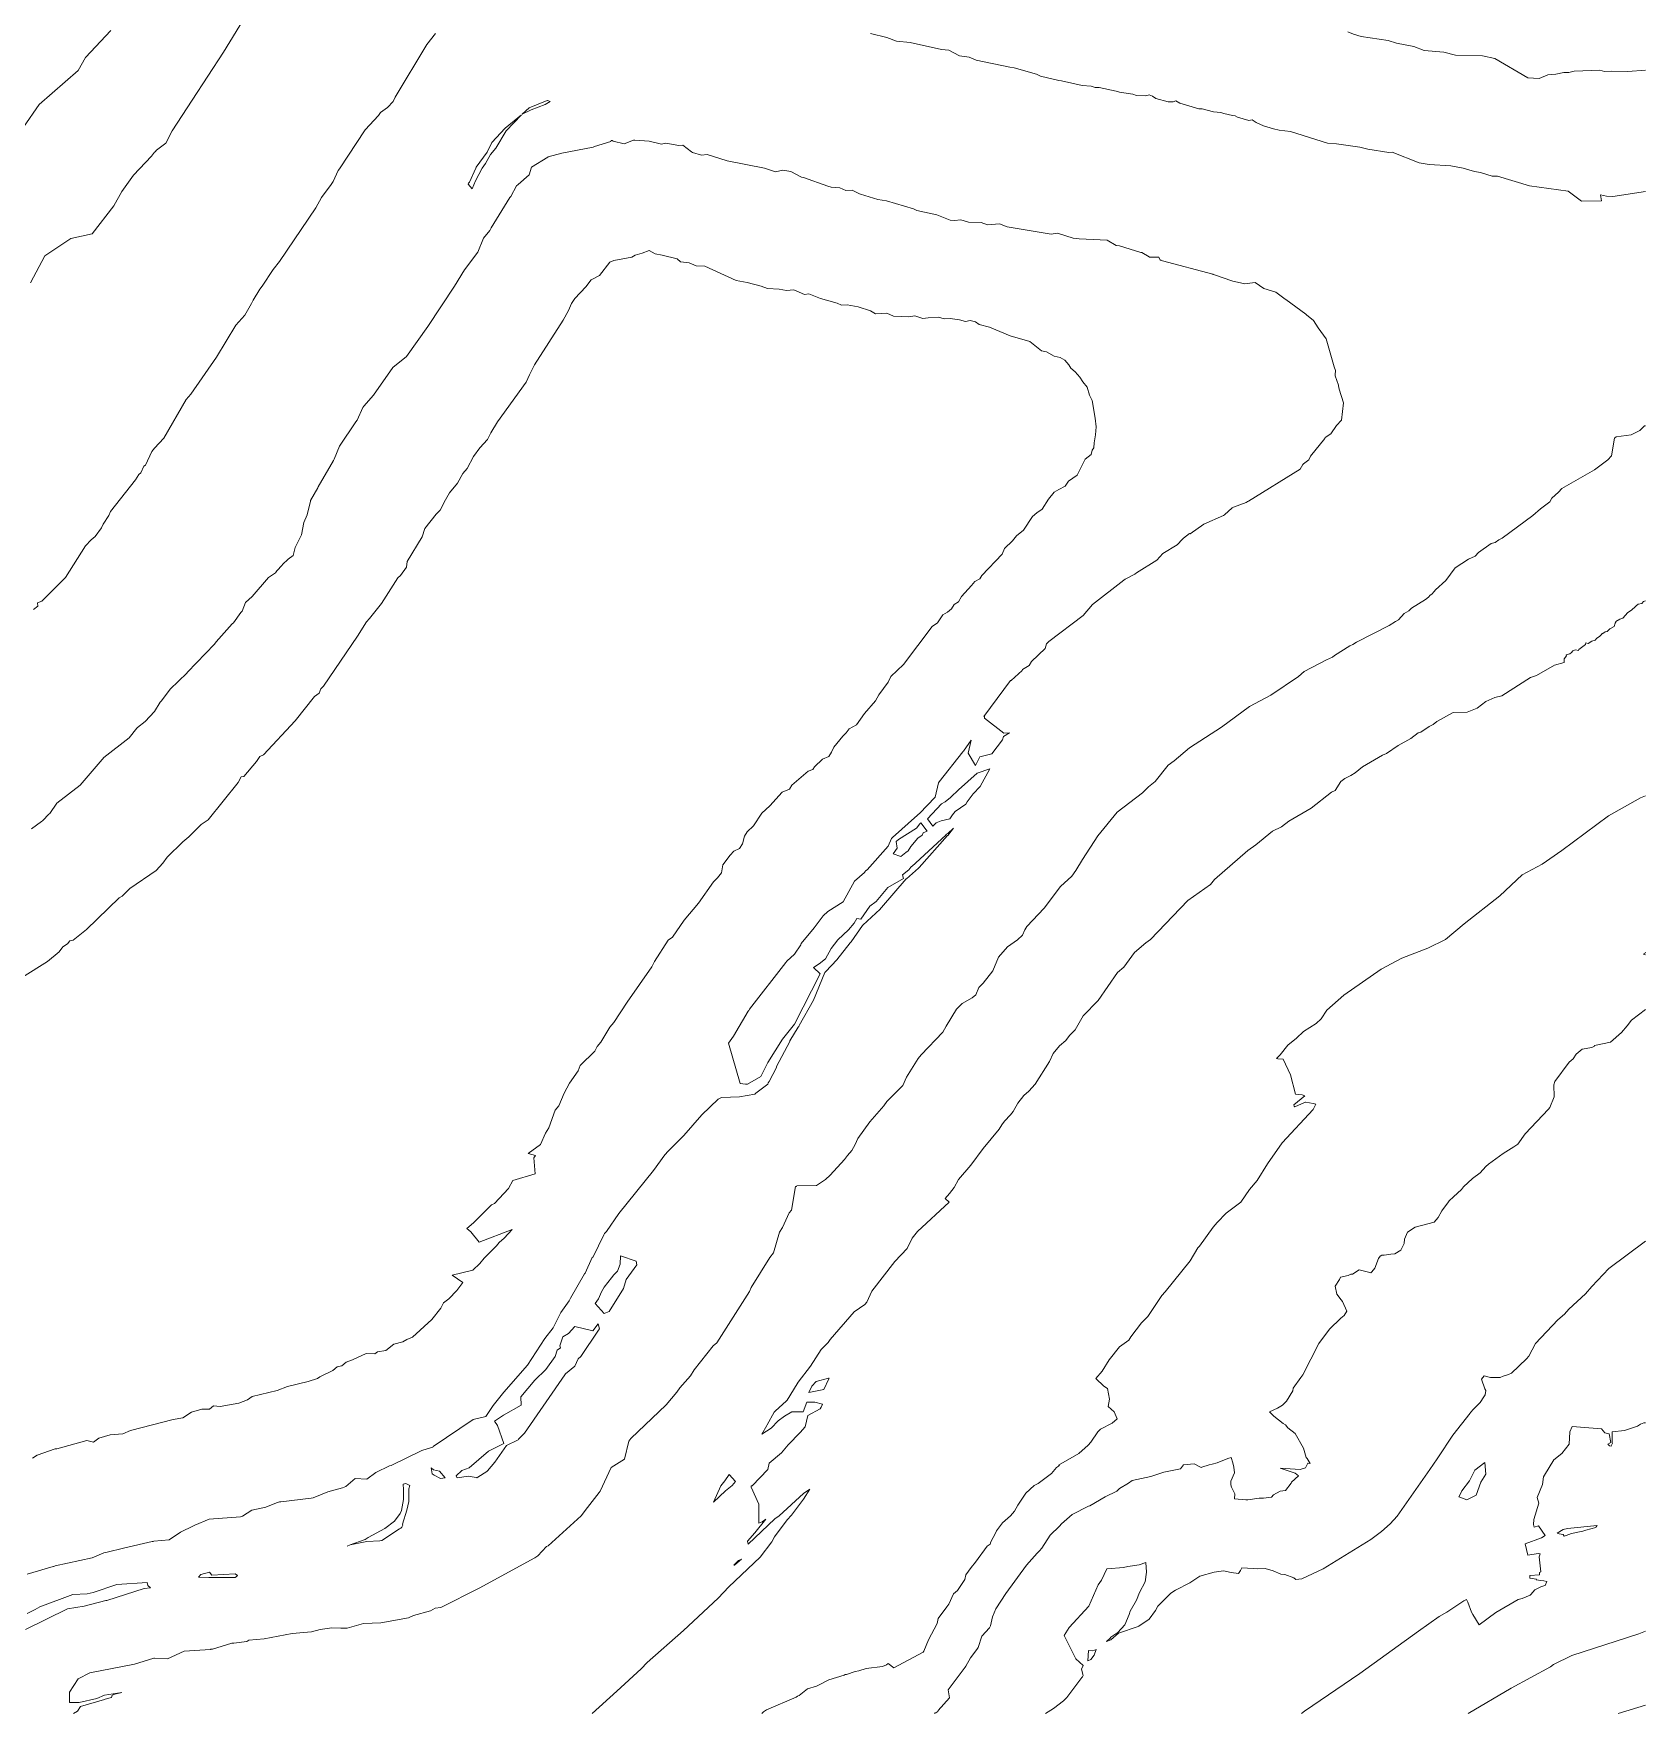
# Model space of a CAD drawing. Header units: metres. Extents: x 808189 to 809552, y 9158146 to 9159172.
# Drawn here: x 809218.2 to 809552.3, y 9158149.9 to 9158498.1 of the extents above; entities that cross this region are included whole.
import ezdxf

# ---------------------------------------------------------------- set-up
doc = ezdxf.new("R2010")
doc.units = ezdxf.units.M
doc.layers.add('C-TOPO-MAJR', color=9, linetype='Continuous')

msp = doc.modelspace()

# ---------------------------------------------------------------- linework, layer by layer
at = {"layer": 'C-TOPO-MAJR', "color": 9, "linetype": 'Continuous', "lineweight": 5}
for points, elevation in [([(809262.28, 9158501.93), (809257.61, 9158494.22), (809251.1, 9158484.31), (809246.95, 9158477.95), (809245.67, 9158475.41), (809243.71, 9158473.91), (809243.46, 9158473.59), (809243.3, 9158473.5), (809242.69, 9158472.69), (809238.94, 9158468.77), (809236.52, 9158465.39), (809234.85, 9158462.4), (809230.38, 9158456.58), (809225.95, 9158455.63), (809220.6, 9158452.06), (809217.6, 9158446.43)], 2830), ([(809234.23, 9158498.71), (809228.98, 9158493.12), (809227.5, 9158490.47), (809219.42, 9158483.37), (809216.12, 9158478.72)], 2820), ([(809301.55, 9158498.14), (809299.73, 9158495.81), (809293.22, 9158484.93), (809292.79, 9158484.04), (809291.61, 9158482.79), (809290.18, 9158481.73), (809289.7, 9158481.12), (809287, 9158478.13), (809281.68, 9158470.07), (809281.38, 9158469.75), (809280.32, 9158467.47), (809279.93, 9158466.85), (809277.89, 9158464.13), (809276.73, 9158461.97), (809269.24, 9158450.82), (809267.87, 9158449.19), (809265.65, 9158445.76), (809265.12, 9158445.09), (809263.77, 9158442.83), (809263.43, 9158442.14), (809262.02, 9158439.76), (809260.14, 9158437.63), (809256.12, 9158431.01), (809250.84, 9158423.38), (809249.89, 9158422.26), (809245.21, 9158414.26), (809243.31, 9158412.19), (809242.77, 9158411.48), (809241.43, 9158408.66), (809241.06, 9158408.45), (809240.5, 9158407.08), (809240.05, 9158406.69), (809239.38, 9158405.59), (809234.19, 9158399.04), (809233.83, 9158398.18), (809232.67, 9158396.37), (809232.29, 9158395.63), (809231, 9158393.87), (809230.15, 9158393.19), (809228.99, 9158391.91), (809224.87, 9158385.32), (809219.98, 9158380.44), (809219.06, 9158380.1), (809219.13, 9158379.44), (809218.19, 9158378.73)], 2840), ([(809552.33, 9158465.35), (809545.56, 9158464.31), (809544.26, 9158464.39), (809543, 9158464.64), (809543.25, 9158463.42), (809539.06, 9158463.37), (809536.3, 9158465.43), (809528.28, 9158466.55), (809521.7, 9158468.55), (809520.54, 9158468.55), (809518.18, 9158469.28), (809516.88, 9158469.53), (809514.59, 9158470.2), (809511.99, 9158470.66), (809507.5, 9158470.95), (809505.41, 9158471.31), (809499.81, 9158473.55), (809499.14, 9158473.48), (809494.79, 9158474.11), (809493.13, 9158474.52), (809488.32, 9158475.27), (809486.47, 9158475.38), (809478.79, 9158477.82), (809476.45, 9158478.11), (809475.25, 9158478.35), (809473.16, 9158478.96), (809471.63, 9158479.65), (809470.81, 9158480.23), (809470.12, 9158480.11), (809467.79, 9158480.79), (809467.31, 9158481.08), (809466.73, 9158481.13), (809464.96, 9158481.51), (809464.31, 9158481.77), (809462.83, 9158481.9), (809460.49, 9158482.47), (809459.79, 9158482.53), (809455.85, 9158483.7), (809455.03, 9158484.18), (809454.42, 9158483.97), (809453.38, 9158483.97), (809450.88, 9158484.61), (809450.19, 9158485.13), (809449.46, 9158485.37), (809448.77, 9158485.2), (809446.83, 9158485.27), (809446.07, 9158485.56), (809443.29, 9158485.97), (809442.66, 9158486.16), (809439.13, 9158486.9), (809438.26, 9158486.95), (809437.44, 9158487.19), (809435.6, 9158487.34), (809431.32, 9158488.33), (809430.74, 9158488.37), (809426.98, 9158489.24), (809426.12, 9158489.68), (809421.49, 9158491.03), (809420.61, 9158491.13), (809413.64, 9158492.61), (809412.13, 9158493.23), (809411.67, 9158493.26), (809410.17, 9158493.52), (809407.96, 9158494.65), (809406.4, 9158494.81), (809399.93, 9158496.22), (809397.12, 9158496.56), (809395.13, 9158497.29), (809391.71, 9158498.15)], 2840), ([(809552.33, 9158490.53), (809548.69, 9158490.26), (809545.27, 9158490.31), (809543.85, 9158490.22), (809542.86, 9158490.51), (809537.54, 9158490.29), (809536.43, 9158490.01), (809535.41, 9158490.04), (809533.79, 9158489.67), (809532.09, 9158489.54), (809530.33, 9158488.81), (809527.94, 9158488.94), (809521.14, 9158492.96), (809518.56, 9158493.51), (809512.95, 9158493.64), (809510.57, 9158494.24), (809506.44, 9158494.62), (809504.3, 9158495.45), (809500.75, 9158496.11), (809499.03, 9158496.7), (809493.39, 9158497.49), (809491.85, 9158497.97), (809490.64, 9158498.46)], 2830), ([(809216.88, 9158178.72), (809222.31, 9158180.34), (809222.39, 9158180.35), (809222.57, 9158180.4), (809222.72, 9158180.46), (809230.41, 9158182.14), (809232.8, 9158183.2), (809233.48, 9158183.29), (809236.86, 9158184.13), (809237.12, 9158184.23), (809242.79, 9158185.49), (809242.91, 9158185.53), (809243.03, 9158185.54), (809243.14, 9158185.57), (809246.31, 9158185.83), (809246.33, 9158185.84), (809248.71, 9158187.47), (809248.85, 9158187.5), (809251.22, 9158188.73), (809251.68, 9158188.87), (809254.65, 9158190.16), (809261.13, 9158190.62), (809261.4, 9158190.69), (809261.52, 9158190.74), (809263.5, 9158192.01), (809266.39, 9158192.63), (809268.57, 9158193.53), (809269.24, 9158193.73), (809269.49, 9158193.74), (809275.79, 9158194.47), (809276.19, 9158194.58), (809279.2, 9158195.81), (809282.24, 9158196.65), (809282.96, 9158196.92), (809284.87, 9158198.55), (809287.29, 9158198.44), (809289.21, 9158199.83), (809292.02, 9158201.17), (809292.39, 9158201.3), (809298.74, 9158204.37), (809298.92, 9158204.44), (809300.96, 9158205.07), (809301.09, 9158205.2), (809309.34, 9158210.78), (809311.97, 9158211.4), (809313.49, 9158213.7), (809315.73, 9158216.5), (809320.65, 9158222.04), (809324.23, 9158227.6), (809325.93, 9158229.79), (809327.51, 9158232.98), (809329.28, 9158235.38), (809329.55, 9158235.95), (809332.45, 9158240.99), (809332.56, 9158241.15), (809334.03, 9158244.37), (809334.22, 9158244.55), (809336.41, 9158249.06), (809336.61, 9158249.37), (809337, 9158249.81), (809339.56, 9158253.48), (809346.7, 9158262.42), (809349.09, 9158265.7), (809349.77, 9158266.46), (809353.01, 9158269.65), (809356.73, 9158273.94), (809360.13, 9158277.2), (809360.86, 9158277.55), (809364.57, 9158277.68), (809367.77, 9158278.26), (809367.94, 9158278.45), (809370.41, 9158280.29), (809370.5, 9158280.58), (809370.71, 9158280.86), (809372.21, 9158283.74), (809372.25, 9158284.01), (809374.96, 9158289.17), (809375.01, 9158289.29), (809376.71, 9158292.13), (809376.83, 9158292.24), (809376.85, 9158292.34), (809376.95, 9158292.49), (809379.88, 9158297.76), (809382.28, 9158303.5), (809382.37, 9158303.59), (809382.44, 9158303.7), (809384.73, 9158306.11), (809387.47, 9158309.64), (809387.69, 9158309.82), (809390.04, 9158313.22), (809390.12, 9158313.29), (809393.7, 9158316.57), (809393.87, 9158316.77), (809394, 9158316.97), (809399.12, 9158322.86), (809399.14, 9158322.89), (809401.68, 9158325.09), (809401.8, 9158325.25), (809407.66, 9158331.84), (809407.69, 9158331.86), (809407.71, 9158331.88), (809408.94, 9158333.4), (809407.75, 9158332.31), (809407.44, 9158332.14), (809407.3, 9158331.99), (809407.32, 9158331.92), (809401.11, 9158326.18), (809400.87, 9158326.02), (809400.08, 9158325.32), (809399.67, 9158324.76), (809398.35, 9158323.74), (809398.54, 9158322.96), (809395.28, 9158321.11), (809392.86, 9158318.19), (809391.59, 9158317.25), (809389.73, 9158314.53), (809388.85, 9158314.63), (809388.35, 9158313.66), (809387.14, 9158312.32), (809384.97, 9158310.27), (809383.58, 9158308.41), (809382.4, 9158306.33), (809381.1, 9158305.28), (809379.92, 9158304.51), (809381.28, 9158303.21), (809375.94, 9158292.77), (809373.49, 9158289.64), (809370.45, 9158284.81), (809368.96, 9158281.89), (809366.2, 9158280.34), (809365.8, 9158280.34), (809364.69, 9158280.48), (809362.28, 9158288.79), (809363.29, 9158290.28), (809366.33, 9158295.43), (809366.46, 9158295.58), (809366.61, 9158295.87), (809374.17, 9158305.52), (809374.34, 9158305.79), (809375.94, 9158307.3), (809377.25, 9158309.23), (809377.37, 9158309.49), (809380.06, 9158312.71), (809381.88, 9158315.24), (809382.89, 9158316.14), (809386.05, 9158318.1), (809388.39, 9158322.43), (809390.44, 9158324.17), (809390.62, 9158324.42), (809390.7, 9158324.57), (809391.01, 9158324.78), (809395.38, 9158329.69), (809396.07, 9158331.25), (809396.12, 9158331.34), (809396.19, 9158331.4), (809396.27, 9158331.48), (809401.48, 9158336.05), (809401.62, 9158336.24), (809401.86, 9158336.42), (809405.15, 9158339.81), (809405.83, 9158342.8), (809405.93, 9158343.01), (809410.84, 9158349.22), (809410.95, 9158349.34), (809410.97, 9158349.36), (809412.61, 9158351.66), (809411.94, 9158348.92), (809413.46, 9158346.38), (809414.36, 9158348.17), (809416.86, 9158348.79), (809419.09, 9158351.71), (809419.3, 9158352.42), (809420.49, 9158353.13), (809419.34, 9158353.08), (809415.34, 9158356.16), (809415.33, 9158356.61), (809415.19, 9158356.55), (809420.73, 9158364.01), (809420.87, 9158364.03), (809423.14, 9158366.1), (809423.24, 9158366.3), (809424.58, 9158367.09), (809425.07, 9158367.96), (809427.92, 9158370.64), (809428.2, 9158371.58), (809428.68, 9158372.11), (809435.77, 9158377.5), (809437.7, 9158379.72), (809444.21, 9158384.78), (809444.47, 9158385.02), (809446.47, 9158386.02), (809446.82, 9158386.32), (809451.06, 9158388.91), (809452.32, 9158390.33), (809455.27, 9158392.13), (809456.35, 9158393.32), (809456.61, 9158393.49), (809457.82, 9158394.48), (809457.95, 9158394.43), (809460.77, 9158396.37), (809464.9, 9158398.22), (809465.1, 9158398.33), (809466.67, 9158399.78), (809466.97, 9158399.92), (809469.58, 9158400.92), (809469.8, 9158401.06), (809469.89, 9158401.13), (809470.04, 9158401.16), (809480.79, 9158407.84), (809481.31, 9158408.74), (809481.48, 9158408.92), (809482.59, 9158409.77), (809482.93, 9158410.51), (809485.87, 9158414.15), (809485.94, 9158414.4), (809487.12, 9158415.15), (809488.27, 9158416.89), (809489.34, 9158417.97), (809489.77, 9158421.58), (809488.88, 9158424.39), (809488.73, 9158425.06), (809488.73, 9158425.21), (809488.05, 9158427.16), (809488.05, 9158427.22), (809488, 9158427.39), (809488.12, 9158428.29), (809487.83, 9158429.02), (809486.14, 9158434.82), (809484.47, 9158437.09), (809483.57, 9158438.63), (809482.07, 9158439.83), (809481.98, 9158439.96), (809477.79, 9158442.98), (809477.68, 9158443.03), (809475.72, 9158444.52), (809473.22, 9158445.29), (809471.43, 9158446.49), (809469.21, 9158446.23), (809469.06, 9158446.29), (809466.8, 9158446.8), (809466.61, 9158446.83), (809463.04, 9158448.12), (809462.79, 9158448.18), (809462.74, 9158448.18), (809462.64, 9158448.23), (809452.25, 9158450.98), (809451.96, 9158451.1), (809451.78, 9158451.13), (809451.47, 9158451.77), (809449.56, 9158451.75), (809449.45, 9158451.81), (809447.96, 9158452.71), (809447.76, 9158452.74), (809443.29, 9158454.13), (809442.64, 9158454.15), (809440.77, 9158455.25), (809434.99, 9158455.54), (809433.74, 9158455.72), (809430.5, 9158456.7), (809429.16, 9158456.5), (809420.04, 9158458.01), (809418.45, 9158458.65), (809415.95, 9158458.45), (809414.64, 9158458.97), (809412.01, 9158459.02), (809410.47, 9158459.47), (809409.13, 9158459.36), (809408.2, 9158459.43), (809405.44, 9158460.54), (809401.31, 9158461.42), (809400.61, 9158461.79), (809395.01, 9158463.43), (809393.25, 9158463.71), (809389.64, 9158464.81), (809389.43, 9158464.85), (809387.91, 9158465.65), (809386.57, 9158465.55), (809385.37, 9158466.1), (809383.54, 9158466.25), (809382.88, 9158466.44), (809377.79, 9158468.26), (809377.42, 9158468.36), (809375.23, 9158469.54), (809373.52, 9158469.82), (809372, 9158469.44), (809369.76, 9158470.18), (809362.02, 9158471.72), (809357.89, 9158473.03), (809356.7, 9158472.88), (809354.81, 9158473.45), (809354.59, 9158473.56), (809352.79, 9158475), (809351.96, 9158474.91), (809349.3, 9158475.35), (809348.39, 9158475.2), (809345.82, 9158475.82), (809342.85, 9158475.99), (809342.58, 9158475.99), (809340.68, 9158475.22), (809338.34, 9158475.79), (809338.17, 9158475.94), (809337.97, 9158475.91), (809337.87, 9158475.74), (809334.5, 9158474.71), (809334.21, 9158474.58), (809327.73, 9158473.31), (809324.87, 9158472.53), (809324.8, 9158472.49), (809321.43, 9158470.44), (809320.99, 9158468.85), (809318.65, 9158466.85), (809318.37, 9158466.52), (809317.14, 9158464.36), (809316.94, 9158464.1), (809313.1, 9158457.85), (809312.79, 9158457.27), (809311.52, 9158455.69), (809310.29, 9158452.82), (809307.56, 9158449.14), (809305.47, 9158445.71), (809299.93, 9158437.35), (809295.55, 9158431.18), (809292.73, 9158428.87), (809288.67, 9158423.13), (809286.68, 9158420.88), (809286.5, 9158420.6), (809285.33, 9158417.95), (809285.05, 9158417.61), (809281.62, 9158412.58), (809280.56, 9158409.88), (809280.37, 9158409.58), (809277.26, 9158404.17), (809277.15, 9158403.93), (809275.67, 9158401.32), (809275.61, 9158401.17), (809274.97, 9158398.33), (809274.27, 9158396.73), (809273.79, 9158394.17), (809272.45, 9158391.59), (809272.01, 9158389.89), (809271.04, 9158389.17), (809269.83, 9158388.02), (809269.75, 9158387.91), (809268.68, 9158386.71), (809268.41, 9158386.35), (809266.9, 9158385.35), (809263.53, 9158381.43), (809262.18, 9158380.19), (809261.48, 9158378.38), (809261.22, 9158378.07), (809259.65, 9158375.96), (809259.4, 9158375.77), (809256.05, 9158371.98), (809255.74, 9158371.56), (809250.13, 9158365.73), (809249.99, 9158365.52), (809246.55, 9158362.2), (809244.72, 9158359.8), (809244.63, 9158359.61), (809244.51, 9158359.52), (809243.29, 9158357.54), (809241.4, 9158355.53), (809239.77, 9158354.23), (809239.62, 9158354.13), (809238.04, 9158352.13), (809232.82, 9158348.04), (809232.54, 9158347.7), (809232.47, 9158347.64), (809227.88, 9158342.3), (809223.04, 9158338.55), (809221.61, 9158336.42), (809221.43, 9158336.27), (809220.18, 9158334.99), (809220.11, 9158334.89), (809219.91, 9158334.78), (809217.78, 9158333.23)], 2850), ([(809218.04, 9158202.77), (809218.99, 9158203.39), (809222.69, 9158204.71), (809223.09, 9158204.7), (809229.28, 9158206.42), (809230.65, 9158206.1), (809231.79, 9158206.96), (809234.11, 9158207.65), (809236.77, 9158207.84), (809238.35, 9158208.52), (809247.14, 9158210.81), (809249.18, 9158211.13), (809251, 9158212.34), (809253.1, 9158212.93), (809254.67, 9158212.95), (809255.55, 9158213.61), (809256.9, 9158213.47), (809260.79, 9158214.19), (809262.57, 9158214.85), (809263.56, 9158215.6), (809268.72, 9158216.85), (809270.86, 9158217.65), (809275.15, 9158218.65), (809277.06, 9158219.3), (809277.55, 9158219.67), (809280.25, 9158220.99), (809281.16, 9158221.71), (809282.1, 9158221.96), (809283.05, 9158222.71), (809284.33, 9158223.18), (809287.18, 9158224.47), (809288.94, 9158224.42), (809289.51, 9158224.84), (809291.27, 9158225.1), (809292.92, 9158226.4), (809294.77, 9158226.91), (809295.57, 9158227.4), (809296.75, 9158227.9), (809300.8, 9158231.56), (809302.67, 9158233.91), (809303.19, 9158235), (809304.32, 9158235.85), (809305.96, 9158237.53), (809307.21, 9158239.23), (809304.98, 9158240.7), (809309.3, 9158241.77), (809310.74, 9158243.15), (809311.62, 9158244.26), (809314.19, 9158246.82), (809314.76, 9158247.49), (809315.79, 9158248.38), (809317.43, 9158250.18), (809310.63, 9158247.57), (809308.85, 9158249.69), (809308.02, 9158250.39), (809309.43, 9158251.58), (809313.17, 9158255.28), (809313.75, 9158255.55), (809316.65, 9158258.67), (809317.6, 9158260.38), (809322.21, 9158261.7), (809321.9, 9158265.06), (809322.25, 9158265.52), (809320.76, 9158265.95), (809323.34, 9158267.8), (809324.38, 9158270.14), (809325.03, 9158271.26), (809326.38, 9158274.92), (809327.1, 9158275.83), (809328.23, 9158278.45), (809329.33, 9158280.52), (809331.14, 9158283.11), (809331.51, 9158284.16), (809334.55, 9158287.18), (809335.09, 9158288.16), (809335.79, 9158289.04), (809337.71, 9158292.14), (809338.49, 9158293.09), (809341.26, 9158297.34), (809346.42, 9158304.65), (809346.97, 9158305.74), (809349.77, 9158310.15), (809350.68, 9158310.8), (809353.11, 9158314.34), (809356.09, 9158317.83), (809359.18, 9158322.27), (809360.03, 9158323.06), (809360.81, 9158324.13), (809361.09, 9158325.76), (809362.61, 9158327.77), (809363.4, 9158328.65), (809364.58, 9158329.2), (809365.16, 9158330.16), (809365.62, 9158331.72), (809366.18, 9158332.66), (809367.44, 9158333.87), (809369.22, 9158336.5), (809370.88, 9158338.02), (809373.38, 9158340.87), (809374.9, 9158341.44), (809375.44, 9158342.31), (809378.81, 9158345.18), (809379.77, 9158345.58), (809380.12, 9158346.1), (809381.76, 9158347.72), (809383.06, 9158348.22), (809383.64, 9158349.16), (809384.12, 9158350.18), (809386.01, 9158352.45), (809386.68, 9158353.14), (809387.31, 9158353.95), (809388.83, 9158354.84), (809390.44, 9158357.15), (809392.74, 9158359.8), (809393.43, 9158361.02), (809395.37, 9158363.64), (809395.91, 9158364.83), (809398.55, 9158367.32), (809404.49, 9158375.21), (809405.59, 9158375.94), (809406.73, 9158377.58), (809407.66, 9158378.16), (809408.47, 9158378.82), (809409.07, 9158379.73), (809409.98, 9158380.32), (809410.56, 9158381.4), (809412.66, 9158383.67), (809413.32, 9158384.49), (809414.35, 9158385.04), (809414.8, 9158385.77), (809419.03, 9158390.22), (809419.49, 9158391.36), (809421.17, 9158392.93), (809422, 9158394), (809423.41, 9158395.19), (809425.31, 9158397.98), (809426.2, 9158398.78), (809427.32, 9158399.51), (809428.63, 9158401.58), (809429.78, 9158403.01), (809430.77, 9158403.62), (809432.04, 9158404.27), (809432.74, 9158405.31), (809434.58, 9158406.59), (809436.2, 9158409.85), (809437.45, 9158410.84), (809437.64, 9158411.76), (809438, 9158412.24), (809438.08, 9158413.23), (809438.38, 9158414.92), (809438.5, 9158416.58), (809438.27, 9158418.39), (809437.65, 9158422.06), (809437.08, 9158423.12), (809436.61, 9158424.82), (809435.75, 9158425.88), (809435.1, 9158426.87), (809434.14, 9158427.97), (809433.22, 9158428.71), (809432.8, 9158429.46), (809432.01, 9158430.37), (809431.03, 9158430.98), (809429.81, 9158431.21), (809428.2, 9158432.12), (809427.14, 9158432.37), (809424.73, 9158434.29), (809420.64, 9158435.47), (809416.36, 9158437.22), (809414.25, 9158437.76), (809413.5, 9158438.33), (809412.4, 9158438.6), (809411.4, 9158438.41), (809410.18, 9158438.79), (809408.22, 9158439.07), (809406.98, 9158438.94), (809405.84, 9158439.3), (809403.69, 9158439.21), (809402.53, 9158439.01), (809400.87, 9158439.56), (809399.67, 9158439.4), (809396.5, 9158439.52), (809395.08, 9158440.11), (809392.77, 9158440), (809391.7, 9158440.65), (809389.13, 9158441.45), (809386.87, 9158441.87), (809385.7, 9158441.82), (809384.82, 9158442.23), (809381.35, 9158443.19), (809378.91, 9158444.16), (809378.04, 9158444.04), (809375.8, 9158444.96), (809374.31, 9158444.84), (809372.8, 9158445.11), (809370.34, 9158445.26), (809369.03, 9158445.72), (809366.18, 9158446.49), (809363.88, 9158446.91), (809357.34, 9158449.87), (809355.6, 9158449.97), (809354.16, 9158450.56), (809352.3, 9158450.77), (809351.66, 9158451.43), (809348.55, 9158452.19), (809347.07, 9158452.43), (809345.81, 9158453.1), (809344.41, 9158452.59), (809342.91, 9158452.19), (809342.22, 9158451.76), (809338.48, 9158451.06), (809337.66, 9158450.74), (809335.54, 9158447.94), (809333.8, 9158447.08), (809332.7, 9158445.63), (809330.45, 9158443.2), (809329.71, 9158442.16), (809329.1, 9158440.71), (809328.04, 9158438.68), (809322.1, 9158429.4), (809321.02, 9158427.36), (809320.36, 9158425.82), (809314.39, 9158417.6), (809313, 9158415.35), (809312.34, 9158413.97), (809310.75, 9158412.21), (809309.45, 9158410.41), (809308.12, 9158407.95), (809307.23, 9158406.88), (809306.09, 9158404.92), (809304.46, 9158402.87), (809303.59, 9158401.45), (809302.53, 9158399.34), (809301.67, 9158398.49), (809299.35, 9158395.51), (809298.8, 9158393.78), (809295.66, 9158388.68), (809295.51, 9158387.49), (809294.28, 9158385.79), (809293.71, 9158385.27), (809290.35, 9158379.97), (809287.9, 9158376.82), (809287.23, 9158376.13), (809285.41, 9158373.17), (809278.31, 9158362.81), (809277.75, 9158362.24), (809277.42, 9158361.4), (809276.44, 9158360.7), (809272.43, 9158355.67), (809265.89, 9158348.59), (809265.16, 9158348.23), (809264.45, 9158347.23), (809261.79, 9158344.1), (809261.24, 9158344.01), (809260.61, 9158342.82), (809254.43, 9158335.12), (809252.94, 9158334.16), (809250.45, 9158331.6), (809249.16, 9158330.57), (809245.94, 9158327.37), (809245.01, 9158326.15), (809243.63, 9158324.61), (809238.16, 9158320.86), (809236.57, 9158319.27), (809235.97, 9158318.98), (809229.23, 9158312.37), (809226.47, 9158310.14), (809225.77, 9158310.06), (809225.26, 9158309.42), (809224.29, 9158308.8), (809223.53, 9158307.75), (809221.13, 9158305.74), (809215.91, 9158302.52)], 2860), ([(809226.49, 9158149.88), (809227.36, 9158150.36), (809227.96, 9158151.32), (809232.94, 9158152.75), (809233.05, 9158152.86), (809234.36, 9158153.21), (809234.51, 9158153.63), (809235.11, 9158153.84), (809236.56, 9158154.2), (809232.94, 9158153.64), (809231.33, 9158152.96), (809227.67, 9158152.15), (809225.7, 9158152.15), (809225.66, 9158154.31), (809227.47, 9158157.06), (809229.91, 9158158.28), (809239.14, 9158160.1), (809243.17, 9158161.34), (809243.29, 9158161.35), (809245.97, 9158161.17), (809249.47, 9158162.8), (809254.92, 9158163.1), (809254.93, 9158163.2), (809255.35, 9158163.18), (809259.36, 9158164.41), (809259.76, 9158164.41), (809262.46, 9158164.79), (809262.85, 9158165.06), (809266.01, 9158165.36), (809271.84, 9158166.48), (809275.82, 9158166.78), (809277.65, 9158167.3), (809280.05, 9158167.63), (809281.95, 9158167.53), (809283.25, 9158167.58), (809286.63, 9158168.5), (809290.23, 9158168.63), (809295.98, 9158169.69), (809296.97, 9158170.21), (809300.49, 9158171.12), (809301.5, 9158171.72), (809302.67, 9158171.85), (809310.58, 9158175.81), (809322.16, 9158182.12), (809322.74, 9158182.55), (809324.57, 9158184.45), (809324.93, 9158184.64), (809331.75, 9158190.85), (809332.44, 9158191.71), (809332.55, 9158191.95), (809335.49, 9158195.68), (809335.66, 9158195.95), (809337.99, 9158200.88), (809340.71, 9158202.61), (809341.6, 9158206.33), (809342.01, 9158206.89), (809349.36, 9158213.88), (809351.54, 9158216.45), (809352.16, 9158217.36), (809354.41, 9158219.86), (809355.17, 9158221.1), (809359.13, 9158226.08), (809359.85, 9158226.7), (809366.62, 9158237.35), (809366.98, 9158238.15), (809370.88, 9158244.38), (809371.63, 9158245.35), (809372.83, 9158249.62), (809373.44, 9158250.62), (809374.85, 9158253.62), (809375.34, 9158254.21), (809376.2, 9158259.08), (809376.37, 9158259.13), (809376.46, 9158259.25), (809380.49, 9158259.31), (809382.35, 9158260.53), (809383.34, 9158261.45), (809386.3, 9158264.7), (809386.91, 9158265.54), (809387.83, 9158266.58), (809388.54, 9158267.82), (809389.11, 9158269.04), (809391.57, 9158272.54), (809394.5, 9158275.81), (809395.07, 9158276.75), (809398.39, 9158280.03), (809399.17, 9158281.74), (809401.57, 9158285.67), (809402.19, 9158286.42), (809406.72, 9158291.12), (809407.37, 9158292.37), (809409.52, 9158295.88), (809410.71, 9158297.01), (809412.77, 9158298.21), (809413.57, 9158298.81), (809414.19, 9158300.38), (809415.08, 9158301.26), (809417.05, 9158303.79), (809418.21, 9158306.65), (809420.14, 9158308.79), (809422.16, 9158310.24), (809423.21, 9158311.2), (809423.68, 9158312.29), (809424.15, 9158312.98), (809427.71, 9158316.8), (809431.1, 9158321.31), (809433.45, 9158323.45), (809434.3, 9158324.59), (809435.66, 9158326.92), (809438.82, 9158331.82), (809442.84, 9158336.67), (809448.07, 9158340.7), (809449.35, 9158341.93), (809450.7, 9158343.05), (809453.43, 9158346.46), (809454.63, 9158347.34), (809457.81, 9158350.02), (809464.5, 9158354.35), (809470.26, 9158358.63), (809474.68, 9158360.93), (809480.42, 9158364.81), (809481.61, 9158365.84), (809486.25, 9158368.31), (809487.46, 9158368.84), (809487.87, 9158369.17), (809491.05, 9158371.16), (809491.68, 9158371.45), (809492.43, 9158371.96), (809499.22, 9158375.39), (809500.53, 9158376.24), (809501.17, 9158376.56), (809502.36, 9158377.92), (809503.32, 9158378.43), (809503.86, 9158379), (809506.76, 9158380.79), (809507.36, 9158381.28), (809507.73, 9158381.66), (809508.05, 9158381.89), (809508.56, 9158382.42), (809508.79, 9158382.78), (809510.94, 9158384.75), (809512.88, 9158387.35), (809515.66, 9158389.14), (809517.08, 9158389.78), (809517.74, 9158390.51), (809520.36, 9158392.39), (809521.22, 9158392.62), (809521.96, 9158393.13), (809522.62, 9158393.5), (809529.01, 9158398.18), (809530.59, 9158399.58), (809532.54, 9158401.06), (809532.91, 9158401.8), (809534.33, 9158403.02), (809535.03, 9158403.77), (809541.79, 9158407.68), (809544.51, 9158409.75), (809545.33, 9158410.59), (809545.96, 9158414.23), (809546.29, 9158414.53), (809549.41, 9158414.91), (809551.21, 9158415.84), (809552.17, 9158416.76), (809552.33, 9158416.79)], 2840), ([(809334.05, 9158149.88), (809339.16, 9158154.46), (809344.19, 9158159.09), (809345.43, 9158160.43), (809352.94, 9158167.1), (809360.15, 9158173.76), (809362.32, 9158176.14), (809368.87, 9158182.3), (809371.28, 9158185.45), (809371.82, 9158186.46), (809374.44, 9158190.01), (809375.32, 9158190.96), (809377.85, 9158194.28), (809379.12, 9158196.36), (809377.82, 9158195.49), (809372.77, 9158190.82), (809371.89, 9158190.19), (809366.33, 9158184.95), (809366.19, 9158185.62), (809367.74, 9158187.29), (809370.03, 9158190.17), (809369.23, 9158189.56), (809368.58, 9158189.32), (809368.6, 9158193.28), (809366.97, 9158196.81), (809366.96, 9158196.87), (809366.99, 9158196.96), (809367.04, 9158197.05), (809367.19, 9158197.09), (809370.43, 9158200.46), (809370.72, 9158201.75), (809373.29, 9158203.92), (809374.65, 9158205.56), (809377.16, 9158208.14), (809378.16, 9158209.31), (809378.72, 9158211.66), (809381.27, 9158213.05), (809381.51, 9158213.33), (809381.77, 9158213.97), (809380.14, 9158214.41), (809378.5, 9158214.4), (809377.75, 9158212.42), (809375.41, 9158212.37), (809373.86, 9158211.5), (809372.55, 9158210.5), (809371.1, 9158209.01), (809369.22, 9158207.78), (809370.21, 9158209.59), (809370.28, 9158209.67), (809371.76, 9158212.31), (809372, 9158212.6), (809374.25, 9158214.63), (809374.42, 9158214.83), (809376.53, 9158218.2), (809376.71, 9158218.54), (809379.25, 9158221.85), (809381.46, 9158225.3), (809382.94, 9158226.77), (809383.37, 9158227.37), (809388.32, 9158233.15), (809390.54, 9158234.65), (809390.93, 9158235.15), (809391.98, 9158237.39), (809396.73, 9158243.57), (809399.31, 9158246.22), (809400.37, 9158248.4), (809401.45, 9158249.77), (809408.04, 9158255.87), (809407.19, 9158256.62), (809408.1, 9158257.63), (809409.03, 9158258.9), (809409.93, 9158260.54), (809412.53, 9158263.52), (809415.07, 9158266.96), (809418.41, 9158271.01), (809418.92, 9158271.88), (809419.5, 9158272.67), (809420.74, 9158273.94), (809421.3, 9158274.63), (809422.25, 9158276.38), (809423.46, 9158277.97), (809424.53, 9158278.89), (809425.82, 9158280.31), (809428.82, 9158285), (809429.59, 9158286.69), (809430.91, 9158288.27), (809432.23, 9158289.38), (809432.96, 9158290.39), (809434.13, 9158291.56), (809435.8, 9158294.47), (809438.87, 9158297.69), (809442.9, 9158303.48), (809444.19, 9158304.58), (809446.44, 9158307.62), (809448.78, 9158309.62), (809449.73, 9158310.29), (809457.51, 9158318.39), (809462.16, 9158321.72), (809463, 9158322.75), (809469.9, 9158328.78), (809471.59, 9158329.93), (809475.05, 9158332.77), (809476.9, 9158333.68), (809478.41, 9158334.86), (809483.05, 9158337.52), (809487.29, 9158340.84), (809488.03, 9158341.22), (809489.18, 9158343.05), (809490.06, 9158343.68), (809491.27, 9158344.32), (809492.14, 9158344.87), (809493.67, 9158346.11), (809497.84, 9158348.53), (809498.7, 9158348.89), (809501.1, 9158350.55), (809503.71, 9158351.99), (809505.24, 9158353.16), (809505.76, 9158353.29), (809507.53, 9158354.44), (809508.36, 9158354.88), (809509.07, 9158355.53), (809512.48, 9158357.33), (809515.4, 9158357.4), (809517.48, 9158358.29), (809519.24, 9158359.66), (809521.1, 9158360.49), (809522.56, 9158360.82), (809528.51, 9158364.6), (809529.73, 9158365), (809533.51, 9158367.18), (809535.48, 9158367.76), (809535.51, 9158368.52), (809535.96, 9158369.11), (809535.9, 9158369.34), (809536.7, 9158369.51), (809537.01, 9158369.83), (809537.28, 9158370.17), (809537.87, 9158370.36), (809538.43, 9158370.25), (809538.56, 9158370.44), (809539.9, 9158371.43), (809540, 9158371.81), (809540.5, 9158371.64), (809541.23, 9158372.18), (809541.89, 9158372.39), (809542.24, 9158372.76), (809542.84, 9158373.11), (809543.1, 9158373.4), (809543.25, 9158373.51), (809543.36, 9158373.73), (809543.43, 9158373.76), (809543.51, 9158373.76), (809544, 9158374.09), (809544.42, 9158374.15), (809544.98, 9158374.68), (809545.84, 9158375.18), (809546.04, 9158375.87), (809546.17, 9158376.07), (809546.21, 9158376.25), (809547.05, 9158376.73), (809547.62, 9158376.91), (809548.68, 9158378.07), (809549.42, 9158378.59), (809550.29, 9158379.32), (809550.43, 9158379.45), (809550.86, 9158379.79), (809551.57, 9158379.95), (809551.94, 9158380.36), (809552.33, 9158380.5)], 2830), ([(809369.16, 9158149.88), (809369.52, 9158150.23), (809370.14, 9158150.62), (809376.3, 9158153.25), (809376.55, 9158153.44), (809376.9, 9158153.6), (809378.68, 9158154.97), (809380.53, 9158155.52), (809380.82, 9158155.64), (809383.06, 9158156.82), (809386.23, 9158157.82), (809386.43, 9158157.93), (809386.75, 9158157.92), (809388.55, 9158158.56), (809389.31, 9158158.68), (809390.82, 9158159.18), (809394.23, 9158159.59), (809395.03, 9158159.96), (809395.39, 9158160.22), (809396.57, 9158159.35), (809402.6, 9158162.61), (809402.77, 9158162.77), (809403.72, 9158165.12), (809405.52, 9158168.5), (809405.74, 9158169.54), (809407.51, 9158171.96), (809407.51, 9158171.96), (809407.98, 9158172.56), (809408.95, 9158174.65), (809409.75, 9158175.36), (809411.28, 9158177.66), (809411.45, 9158178.6), (809412.59, 9158180.16), (809413.49, 9158181.21), (809415.87, 9158184.55), (809416.53, 9158184.95), (809416.64, 9158185.46), (809417.63, 9158187.26), (809417.86, 9158187.76), (809419.06, 9158189.41), (809420.71, 9158190.82), (809421.53, 9158191.81), (809422.24, 9158193.05), (809423.93, 9158195.51), (809425.61, 9158197.13), (809425.92, 9158197.26), (809426.46, 9158197.52), (809429.24, 9158199.62), (809430.3, 9158200.86), (809430.89, 9158201.28), (809430.67, 9158201.34), (809434.9, 9158203.77), (809436.84, 9158205.47), (809437.38, 9158206.08), (809438.8, 9158208.23), (809439.38, 9158208.81), (809441.78, 9158210.07), (809442.85, 9158210.93), (809442.19, 9158212.41), (809440.96, 9158213.52), (809441.28, 9158215.02), (809440.81, 9158217.23), (809440.06, 9158217.75), (809438.4, 9158219.32), (809439.7, 9158220.85), (809441.18, 9158223.16), (809443.31, 9158225.84), (809445.28, 9158227.27), (809445.66, 9158227.97), (809447.85, 9158230.86), (809448.73, 9158231.65), (809449.22, 9158232.19), (809452.1, 9158236.49), (809452.8, 9158237.26), (809457.94, 9158243.68), (809457.95, 9158243.71), (809459.58, 9158246.38), (809459.88, 9158246.73), (809462.74, 9158250.68), (809463.55, 9158251.64), (809465.44, 9158253.57), (809468.46, 9158255.86), (809470.27, 9158258.49), (809471.84, 9158260.35), (809473.97, 9158263.78), (809477.06, 9158268.17), (809483.48, 9158275.06), (809483.49, 9158275.08), (809484, 9158276.19), (809483.48, 9158276.33), (809481.94, 9158276.62), (809481.86, 9158276.6), (809481.66, 9158276.53), (809479.7, 9158275.59), (809479.54, 9158275.78), (809479.48, 9158276.01), (809481.72, 9158277.93), (809481.2, 9158278.1), (809479.81, 9158278.24), (809478.79, 9158282.28), (809477.27, 9158285.47), (809476.15, 9158285.55), (809475.88, 9158285.64), (809476.62, 9158286.43), (809478.19, 9158288.4), (809479.98, 9158289.84), (809481.44, 9158291.21), (809484.12, 9158292.92), (809485.15, 9158293.84), (809486.29, 9158295.66), (809489.83, 9158298.79), (809497.56, 9158304.13), (809501.86, 9158306.46), (809507.22, 9158308.48), (809510.88, 9158310.33), (809514.78, 9158313.57), (809522.15, 9158319.38), (809526.76, 9158323.71), (809530.91, 9158325.94), (809535.04, 9158328.79), (809544.7, 9158335.97), (809551.34, 9158339.65), (809552.33, 9158340.06)], 2820), ([(809552.33, 9158307.1), (809552.04, 9158307.2), (809551.99, 9158307.37), (809552.19, 9158307.43), (809552.33, 9158307.65)], 2810), ([(809404.99, 9158149.88), (809405.14, 9158149.98), (809405.22, 9158150.02), (809405.7, 9158150.31), (809405.77, 9158150.46), (809408.09, 9158153.09), (809407.79, 9158154.8), (809411.34, 9158159.45), (809411.46, 9158159.7), (809412.45, 9158161.38), (809413.75, 9158163.15), (809414, 9158163.55), (809414.78, 9158165.89), (809416.39, 9158167.65), (809416.59, 9158168.01), (809417.01, 9158169.9), (809417.67, 9158171.58), (809419.73, 9158174.71), (809424.08, 9158180.62), (809426.26, 9158183.13), (809426.77, 9158183.61), (809427.2, 9158184.13), (809428.95, 9158186.86), (809430.9, 9158188.72), (809431.27, 9158189.2), (809433.53, 9158191.08), (809436.89, 9158192.85), (809437.2, 9158192.88), (809440.32, 9158194.78), (809442.76, 9158195.94), (809443.34, 9158196.47), (809445.18, 9158197.6), (809445.98, 9158198.19), (809449.8, 9158198.99), (809452.49, 9158199.92), (809455.96, 9158200.55), (809456.62, 9158201.39), (809458.82, 9158201.6), (809460.27, 9158200.89), (809460.36, 9158200.91), (809461.94, 9158201.39), (809462.55, 9158201.52), (809463.55, 9158201.83), (809465.8, 9158202.75), (809466.48, 9158202.93), (809466.82, 9158201.82), (809467.02, 9158200.96), (809467.19, 9158199.75), (809466.4, 9158197.99), (809466.37, 9158197.26), (809466.54, 9158196.75), (809467.2, 9158195.43), (809467.14, 9158194.37), (809469.51, 9158194.17), (809469.9, 9158194.18), (809472.25, 9158194.53), (809473.15, 9158194.51), (809474.83, 9158194.72), (809475.24, 9158195.16), (809476.63, 9158195.93), (809477.71, 9158196.1), (809478.91, 9158197.62), (809478.89, 9158197.7), (809478.97, 9158197.84), (809480.46, 9158199.11), (809479.74, 9158199.7), (809476.63, 9158200.72), (809480.79, 9158200.41), (809481.86, 9158200.77), (809482.34, 9158201.76), (809482.41, 9158201.77), (809482.82, 9158201.7), (809482.21, 9158202.69), (809482.02, 9158202.92), (809481.43, 9158204.85), (809479.75, 9158207.9), (809478.2, 9158209.06), (809477.74, 9158209.68), (809477.27, 9158209.97), (809475.28, 9158211.53), (809474.42, 9158212.41), (809476.04, 9158213.15), (809477.08, 9158213.78), (809477.91, 9158214.64), (809479.23, 9158216.78), (809479.33, 9158217.3), (809480.91, 9158219.54), (809481.35, 9158220.07), (809484.64, 9158226.56), (809486.86, 9158229.56), (809489.22, 9158231.83), (809489.91, 9158232.39), (809490.46, 9158233.26), (809489.56, 9158235.29), (809489.24, 9158235.6), (809488.34, 9158236.81), (809488.04, 9158238.45), (809488.91, 9158239.8), (809489.15, 9158240.33), (809490.69, 9158240.69), (809491.24, 9158240.93), (809491.61, 9158240.94), (809492.98, 9158241.85), (809495.21, 9158241.27), (809495.39, 9158241.24), (809495.66, 9158241.45), (809496.23, 9158242.15), (809497.03, 9158244.2), (809497.37, 9158244.66), (809497.73, 9158244.9), (809498.2, 9158244.88), (809499.58, 9158245.11), (809500.39, 9158245.13), (809501.63, 9158245.9), (809502.35, 9158247.27), (809502.37, 9158248.21), (809503.02, 9158249.65), (809504.63, 9158250.7), (809508.54, 9158251.71), (809509.38, 9158252.68), (809510.16, 9158254.09), (809511.51, 9158255.96), (809511.69, 9158256.12), (809512.55, 9158256.99), (809514.24, 9158258.47), (809514.65, 9158259.04), (809516.52, 9158260.76), (809518.06, 9158261.92), (809519.28, 9158263.25), (809519.82, 9158263.72), (809522.82, 9158265.98), (809525.06, 9158267.3), (809525.88, 9158267.9), (809527.41, 9158270.02), (809532.24, 9158275.16), (809532.49, 9158275.51), (809533.42, 9158277.66), (809533.34, 9158280.21), (809533.55, 9158280.88), (809536.5, 9158284.86), (809537.33, 9158285.59), (809537.95, 9158286.57), (809539.22, 9158287.56), (809541.21, 9158287.95), (809541.76, 9158288.23), (809541.81, 9158288.31), (809545.07, 9158289.04), (809545.09, 9158289.05), (809547.39, 9158291.04), (809548.56, 9158292.38), (809549.45, 9158293.61), (809552.33, 9158295.83)], 2810), ([(809427.97, 9158149.88), (809429.62, 9158150.89), (809431.72, 9158152.46), (809431.72, 9158152.47), (809431.72, 9158152.47), (809432.38, 9158153.21), (809435.5, 9158157.32), (809435.63, 9158157.44), (809435.76, 9158157.76), (809435.42, 9158159.08), (809435.76, 9158159.83), (809434.3, 9158161.22), (809431.87, 9158166.04), (809432.89, 9158167.68), (809436.97, 9158172.1), (809438.9, 9158176.53), (809439.58, 9158177.48), (809440.73, 9158179.85), (809440.74, 9158179.86), (809440.75, 9158179.88), (809440.76, 9158179.86), (809444.14, 9158180.15), (809445.03, 9158180.36), (809447.43, 9158180.67), (809448.77, 9158181.16), (809448.89, 9158179.17), (809448.63, 9158177.13), (809447.49, 9158174.96), (809446.88, 9158173.33), (809445.53, 9158171.11), (809445.36, 9158170.41), (809444.45, 9158168.27), (809442.95, 9158166.68), (809441.5, 9158165.67), (809441.39, 9158165.47), (809440.61, 9158164.76), (809441.56, 9158165.15), (809443.1, 9158166.49), (809447.19, 9158167.88), (809447.35, 9158167.97), (809449.46, 9158169.44), (809450.8, 9158171.22), (809451.3, 9158172.08), (809451.63, 9158172.49), (809453.96, 9158174.81), (809454.95, 9158175.43), (809457.9, 9158176.97), (809459.97, 9158178.33), (809462.96, 9158179.19), (809464.91, 9158179.46), (809466.44, 9158179.09), (809467.97, 9158178.85), (809468.43, 9158179.51), (809468.67, 9158180.04), (809471.02, 9158179.95), (809471.83, 9158179.83), (809473.53, 9158179.89), (809475.2, 9158179.44), (809476.74, 9158178.76), (809477.56, 9158178.68), (809479.45, 9158178.01), (809479.87, 9158177.64), (809481.09, 9158177.8), (809485.57, 9158179.86), (809495.41, 9158185.92), (809497.62, 9158187.58), (809497.62, 9158187.58), (809499.43, 9158189.21), (809500.91, 9158190.79), (809507.63, 9158200.42), (809509.15, 9158202.65), (809509.32, 9158202.85), (809512.4, 9158207.54), (809516, 9158212.14), (809516.07, 9158212.25), (809516.69, 9158212.93), (809516.84, 9158213.07), (809518.07, 9158214.36), (809518.84, 9158215.54), (809519.15, 9158215.92), (809519.27, 9158216.82), (809519.05, 9158217.19), (809518.33, 9158219.2), (809518.91, 9158219.83), (809520.24, 9158219.53), (809521.02, 9158219.5), (809522.24, 9158219.54), (809522.88, 9158219.81), (809523.98, 9158220.12), (809524.55, 9158220.38), (809527.69, 9158223.4), (809528.14, 9158223.93), (809529.53, 9158226.53), (809534.16, 9158231.45), (809535.53, 9158232.66), (809536.48, 9158233.67), (809539.94, 9158236.84), (809541.23, 9158238.37), (809544.74, 9158242.08), (809552.33, 9158247.76)], 2800), ([(809481.05, 9158149.88), (809481.69, 9158150.35), (809493.15, 9158158.15), (809505.32, 9158166.9), (809509.59, 9158169.99), (809511.16, 9158170.87), (809514.7, 9158173.22), (809515.23, 9158173.5), (809515.52, 9158172.94), (809516.3, 9158170.87), (809516.54, 9158170.35), (809517.87, 9158168.24), (809521.36, 9158170.78), (809525.97, 9158173.51), (809526.8, 9158173.73), (809528.44, 9158174.42), (809528.5, 9158174.46), (809528.58, 9158174.5), (809528.58, 9158174.54), (809529.38, 9158175.52), (809530.77, 9158176.21), (809531.58, 9158176.41), (809531.93, 9158177.24), (809531.3, 9158177.38), (809530.66, 9158177.41), (809529.71, 9158177.59), (809529.73, 9158177.7), (809528.37, 9158177.91), (809528.38, 9158178.47), (809530.39, 9158178.6), (809530.37, 9158179.12), (809530.69, 9158179.23), (809530.34, 9158182.31), (809530.52, 9158182.96), (809530.1, 9158183.06), (809527.96, 9158182.68), (809527.38, 9158185.04), (809530.79, 9158186.27), (809531.58, 9158186.77), (809530.14, 9158188.74), (809529.26, 9158188.52), (809529.11, 9158189.01), (809529.22, 9158190.08), (809530.22, 9158193.45), (809529.92, 9158194.65), (809531.03, 9158197.33), (809531.23, 9158198.9), (809531.39, 9158199.28), (809533.32, 9158202.47), (809534.99, 9158203.79), (809536.5, 9158205.66), (809536.69, 9158208.22), (809537.18, 9158209.33), (809543.21, 9158208.86), (809543.91, 9158208.07), (809544.81, 9158207.87), (809545.18, 9158206.04), (809544.56, 9158205.68), (809544.91, 9158205.36), (809545.25, 9158205.27), (809545.24, 9158205.38), (809545.53, 9158205.87), (809545.46, 9158206.06), (809545.47, 9158208.26), (809548, 9158208.56), (809550.7, 9158209.44), (809551.29, 9158209.81), (809551.98, 9158210.12), (809552.33, 9158210.11)], 2790), ([(809216.57, 9158167.26), (809225.29, 9158171.59), (809228.69, 9158172.12), (809233.2, 9158173.27), (809233.41, 9158173.31), (809241.13, 9158175.74), (809242.48, 9158175.93), (809241.94, 9158176.4), (809241.8, 9158176.99), (809235.48, 9158176.63), (809230.58, 9158174.97), (809229.34, 9158174.68), (809226.4, 9158174.52), (809219.5, 9158172), (809218.6, 9158171.43), (809216.91, 9158170.62)], 2850), ([(809515.6, 9158149.88), (809524.52, 9158155.12), (809532.64, 9158159.56), (809533.25, 9158159.99), (809537.11, 9158161.87), (809550.94, 9158166.41), (809552.33, 9158166.91)], 2780), ([(809546.7, 9158149.88), (809552.33, 9158151.61)], 2770)]:
    msp.add_lwpolyline(points, dxfattribs=dict(at, elevation=elevation))
for points, elevation in [([(809325.33, 9158484), (809324.77, 9158484.21), (809324.7, 9158484.2), (809320.99, 9158482.74), (809320.96, 9158482.7), (809319.54, 9158481.38), (809321.38, 9158482.26), (809324.28, 9158483.41), (809325.33, 9158484)], 2850), ([(809316.19, 9158477.96), (809319.39, 9158481.25), (809315.99, 9158478.46), (809313.23, 9158475.5), (809312.25, 9158473.51), (809309.95, 9158470.41), (809309.9, 9158470.21), (809308.61, 9158467.28), (809308.39, 9158467.09), (809308.31, 9158466.87), (809309.13, 9158465.92), (809309.84, 9158467.55), (809311.25, 9158470.21), (809311.92, 9158471.15), (809312.94, 9158473), (809314.02, 9158474.35), (809316.19, 9158477.96)], 2850), ([(809408.68, 9158336.12), (809409.27, 9158336.81), (809411.5, 9158338.37), (809411.75, 9158338.88), (809412.99, 9158340.52), (809414.47, 9158342), (809416.45, 9158345.69), (809413.83, 9158344.77), (809409.92, 9158341.36), (809409.92, 9158341.36), (809409.92, 9158341.36), (809409.92, 9158341.36), (809408.34, 9158339.81), (809408.27, 9158339.73), (809407.2, 9158338.84), (809406.45, 9158338.41), (809403.54, 9158335.34), (809404.62, 9158333.78), (809405.33, 9158334.48), (809406.39, 9158334.89), (809408.18, 9158335.31), (809408.68, 9158336.12)], 2850), ([(809397.06, 9158330.63), (809397.25, 9158329.22), (809396.42, 9158328.09), (809397.99, 9158327.54), (809399.02, 9158328.34), (809399.51, 9158328.67), (809400.08, 9158329.58), (809401.54, 9158331.32), (809402.41, 9158331.92), (809402.6, 9158332.43), (809403.45, 9158332.74), (809402.13, 9158334.49), (809401.92, 9158334.27), (809401.26, 9158333.42), (809397.53, 9158331.05), (809397.06, 9158330.63)], 2850), ([(809334.65, 9158234.83), (809336.49, 9158232.8), (809337.57, 9158233.21), (809340.5, 9158237.98), (809341.09, 9158239.86), (809343.29, 9158242.84), (809343.13, 9158243.63), (809339.91, 9158244.71), (809339.85, 9158243), (809339.29, 9158241.53), (809338.51, 9158240.79), (809338.06, 9158240.14), (809336.52, 9158238.27), (809335.93, 9158237.28), (809335.34, 9158235.84), (809334.65, 9158234.83)], 2850), ([(809305.8, 9158199.1), (809305.97, 9158198.75), (809306.08, 9158198.72), (809308.34, 9158199.07), (809310.01, 9158198.76), (809310.11, 9158198.74), (809310.18, 9158198.8), (809310.3, 9158198.83), (809312.17, 9158200.03), (809312.23, 9158200.08), (809312.32, 9158200.16), (809313.82, 9158201.98), (809316.26, 9158205.42), (809316.28, 9158205.44), (809318.57, 9158206.5), (809318.67, 9158206.56), (809318.74, 9158206.7), (809320.02, 9158207.98), (809328.32, 9158220.05), (809328.52, 9158220.28), (809330.4, 9158221.84), (809331.12, 9158223.39), (809331.68, 9158223.89), (809335.35, 9158229.34), (809335.55, 9158229.59), (809335.26, 9158230.67), (809334.15, 9158229.17), (809330.45, 9158230.08), (809329.12, 9158228.61), (809327.97, 9158227.91), (809327.29, 9158226.11), (809327.48, 9158225.63), (809326.78, 9158225.17), (809326.32, 9158223.87), (809324.44, 9158221.14), (809322.12, 9158218.95), (809319.26, 9158215.49), (809319.3, 9158213.76), (809315.61, 9158211.73), (809313.78, 9158210.49), (809314.38, 9158209.56), (809315.72, 9158205.82), (809312.5, 9158204.25), (809308.53, 9158200.76), (809307.02, 9158200.24), (809305.8, 9158199.1)], 2850), ([(809378.91, 9158216.39), (809382.04, 9158217.05), (809383.08, 9158219.21), (809383.1, 9158219.32), (809383.11, 9158219.34), (809383.07, 9158219.39), (809383.04, 9158219.36), (809380.45, 9158218.7), (809379.57, 9158217.74), (809378.91, 9158216.39)], 2830), ([(809301.12, 9158200.37), (809300.65, 9158200.77), (809300.86, 9158199.54), (809301.25, 9158199.24), (809302.56, 9158198.58), (809303.56, 9158198.71), (809302.36, 9158200.12), (809301.12, 9158200.37)], 2850), ([(809513.73, 9158194.86), (809513.67, 9158194.75), (809515.33, 9158194.15), (809517.26, 9158195.11), (809518.21, 9158197.8), (809519.23, 9158199.48), (809519.07, 9158201.87), (809516.97, 9158200.27), (809515.84, 9158198.06), (809514.3, 9158195.99), (809513.73, 9158194.86)], 2790), ([(809283.87, 9158184.86), (809283.24, 9158184.52), (809283.86, 9158184.8), (809287.28, 9158185.54), (809290.03, 9158185.66), (809290.44, 9158185.73), (809294.1, 9158188.13), (809294.36, 9158188.26), (809294.57, 9158188.51), (809294.75, 9158188.9), (809294.71, 9158189.1), (809295.63, 9158192.04), (809296, 9158193.81), (809296.02, 9158196.43), (809296.2, 9158197.16), (809295.39, 9158197.51), (809294.83, 9158197.39), (809294.91, 9158196.29), (809294.91, 9158194.23), (809294.49, 9158191.94), (809294.2, 9158191.33), (809293.05, 9158189.76), (809291.07, 9158188.19), (809287.56, 9158186.33), (809286.95, 9158185.94), (809283.87, 9158184.86)], 2850), ([(809362.41, 9158199.38), (809361.5, 9158198.07), (809360.66, 9158197.07), (809359.19, 9158193.7), (809361.63, 9158196.02), (809363.02, 9158197.14), (809363.75, 9158197.98), (809362.41, 9158199.38)], 2830), ([(809535.26, 9158186.95), (809535.46, 9158186.64), (809535.91, 9158186.74), (809537.01, 9158187.16), (809539.35, 9158187.65), (809539.78, 9158187.78), (809539.97, 9158187.89), (809542.06, 9158188.45), (809542.11, 9158188.59), (809542.3, 9158188.8), (809536.16, 9158188.18), (809535.26, 9158187.97), (809534.06, 9158187.27), (809534.44, 9158187.12), (809535.26, 9158186.95)], 2790), ([(809364.97, 9158181.84), (809364.32, 9158181.57), (809363.39, 9158180.64), (809363.55, 9158180.61), (809364.97, 9158181.84)], 2830), ([(809252.88, 9158178.7), (809252.4, 9158178.1), (809254.53, 9158178.02), (809254.56, 9158178.03), (809260.01, 9158178.07), (809260.04, 9158178.08), (809260.33, 9158178.28), (809260.49, 9158178.45), (809260.04, 9158178.79), (809255.2, 9158178.56), (809254.68, 9158179.17), (809252.88, 9158178.7)], 2850), ([(809436.89, 9158162.93), (809436.74, 9158160.75), (809437.41, 9158161.05), (809438.04, 9158161.93), (809438.49, 9158163.1), (809437.8, 9158162.83), (809436.89, 9158162.93)], 2800)]:
    msp.add_lwpolyline(points, close=True, dxfattribs=dict(at, elevation=elevation))

doc.saveas('drawing.dxf')
